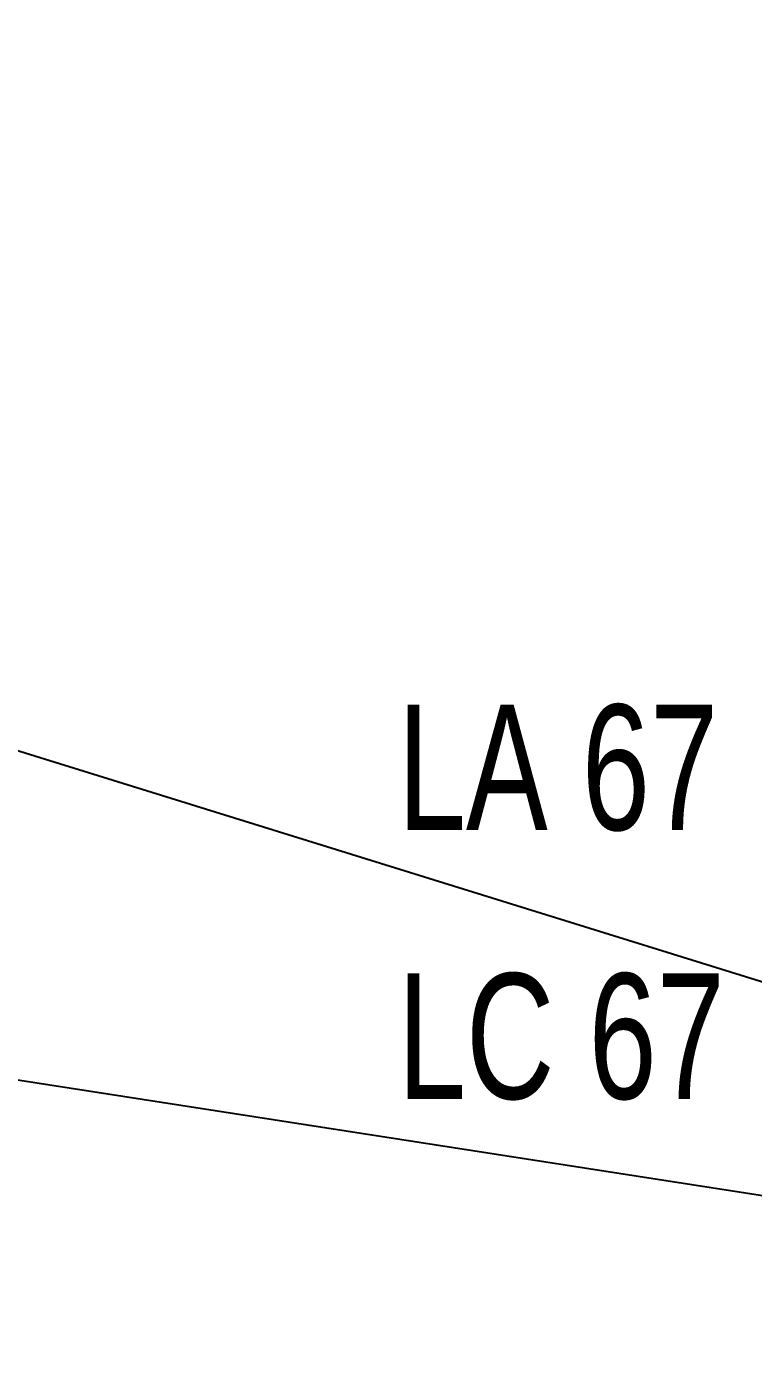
# Model space of a CAD drawing. Header units: millimetres. Extents: x 1587714 to 3094800, y -694377 to -413614.
# Drawn here: x 2048461 to 2051358, y -579631 to -574296 of the extents above; entities that cross this region are included whole.
import ezdxf

# ---------------------------------------------------------------- set-up
doc = ezdxf.new("R2010")
doc.units = ezdxf.units.MM
doc.layers.add('Textos catenaria', color=7, linetype='Continuous')
doc.styles.add('ROMANS', font='arial.ttf', dxfattribs={"width": 0.7})
doc.styles.add('SIMPLEX', font='simplex.shx', dxfattribs={"width": 0.75})
doc.dimstyles.new('MSF-DIM1-50', dxfattribs={"dimscale": 50, "dimtxt": 3, "dimasz": 3.5, "dimexe": 1.5, "dimexo": 1.5, "dimgap": 1, "dimtad": 1, "dimdec": 3, "dimdsep": 46, "dimtxsty": 'SIMPLEX', "dimcen": 1.5, "dimclrd": 251, "dimclre": 251, "dimclrt": 7, "dimaunit": 1, "dimadec": 3, "dimazin": 0, "dimtfac": 1, "dimtdec": 3, "dimtmove": 0, "dimatfit": 3, "dimfxl": 1, "dimtolj": 1, "dimtzin": 0, "dimarcsym": 0})

# ---------------------------------------------------------------- blocks, each defined once
blk = doc.blocks.new('*D120')
at = {"color": 251, "lineweight": -2}
for p, q in [((2046887.7, -574907.1), (2046887.7, -570610.6)), ((2057387.7, -574907.1), (2057387.7, -570610.6)), ((2047062.7, -570685.6), (2057212.7, -570685.6))]:
    blk.add_line(p, q, dxfattribs=at)
at = {"color": 251}
for points in [[(2047062.7, -570656.5), (2047062.7, -570714.8), (2046887.7, -570685.6)], [(2057212.7, -570656.5), (2057212.7, -570714.8), (2057387.7, -570685.6)]]:
    blk.add_solid(points, dxfattribs=at)
at = {"layer": 'Defpoints', "color": 0}
for p in [(2057387.7, -570685.6), (2046887.7, -574982.1), (2057387.7, -574982.1)]:
    blk.add_point(p, dxfattribs=at)
at = {"color": 7, "insert": (2052137.7, -570560.6), "char_height": 150, "attachment_point": 5, "style": 'SIMPLEX'}
blk.add_mtext('\\A1;10500', dxfattribs=at)

msp = doc.modelspace()

# ---------------------------------------------------------------- linework, layer by layer
at = {"color": 3}
for q in [(2047212.7201, -576807.058), (2047212.7201, -578307.058)]:
    msp.add_line((2056887.7201, -579807.058), q, dxfattribs=at)

# ---------------------------------------------------------------- texts
at = {"layer": 'Textos catenaria', "style": 'ROMANS', "width": 0.7}
for s, p in [('LA 67', (2049940.4514, -577497.6452)), ('LC 67', (2049940.4514, -578569.1786))]:
    msp.add_text(s, height=500, dxfattribs=at).set_placement(p)

# ---------------------------------------------------------------- dimensions: what is measured, and where the dimension line sits
dim = msp.add_linear_dim(base=(2057387.7201, -570685.6242), p1=(2046887.7201, -574982.058), p2=(2057387.7201, -574982.058), dimstyle='MSF-DIM1-50')
dim.commit()
dim.dimension.update_dxf_attribs({"geometry": '*D120', "text_midpoint": (2052137.7201, -570560.6242)})

doc.saveas('drawing.dxf')
